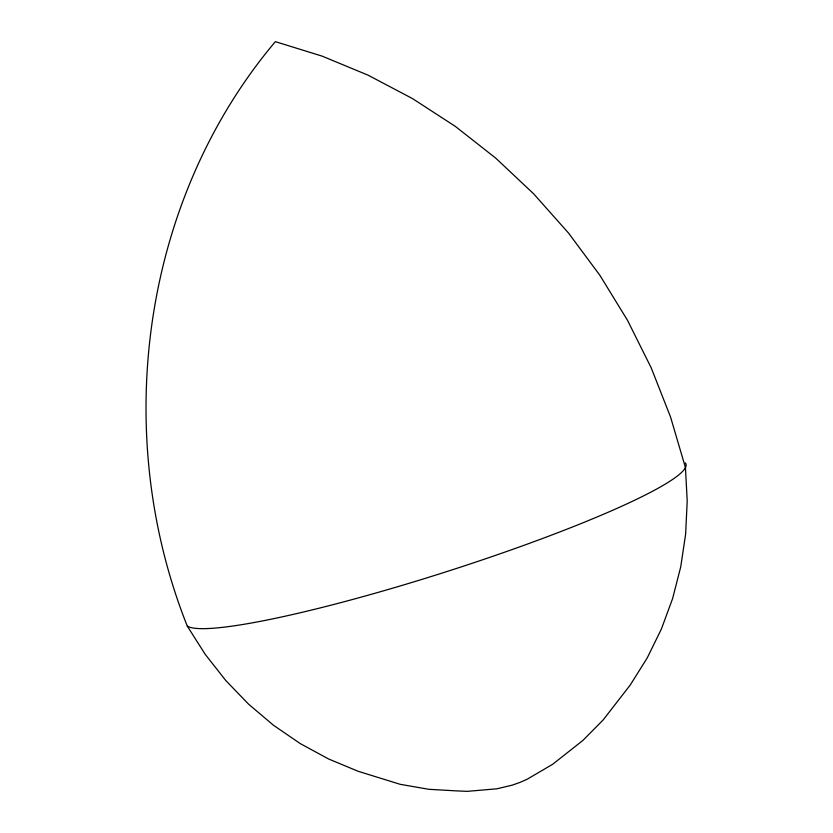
<?xml version="1.0" encoding="UTF-8"?>
<svg xmlns="http://www.w3.org/2000/svg" width="833" height="833" viewBox="0 0 833 833"><rect width="100%" height="100%" fill="white"/><g stroke="black" fill="none" stroke-linecap="round" stroke-linejoin="round"><path stroke-width="1.25" d="M187.29 626.104L205.189 654.311L225.701 680.426L248.588 704.177L273.568 725.324L300.369 743.661L328.681 759.019L358.18 771.296L400.215 784.322L428.776 789.299L457.182 790.923L467.303 791.35L496.916 788.799L512.378 785.113L520.156 782.333L527.206 779.199L552.633 764.298L582.902 740.422L603.154 719.941L630.289 684.945L647.231 657.903L661.392 629.019L672.616 598.552L680.728 566.846L685.621 534.203L687.204 500.987L685.444 467.573L670.544 416.989L651.177 367.769L627.551 320.393L599.895 275.327L568.491 233.011L533.672 193.85L495.812 158.197L455.297 126.366L412.554 98.617L368.019 75.147L322.132 56.134L275.348 41.65C141.069 200.93 110.716 434.066 187.29 626.104A262.77 29.78 -17.7 0 0 461.93 566.669A262.77 29.78 -17.7 0 0 685.33 462.846"/></g></svg>
